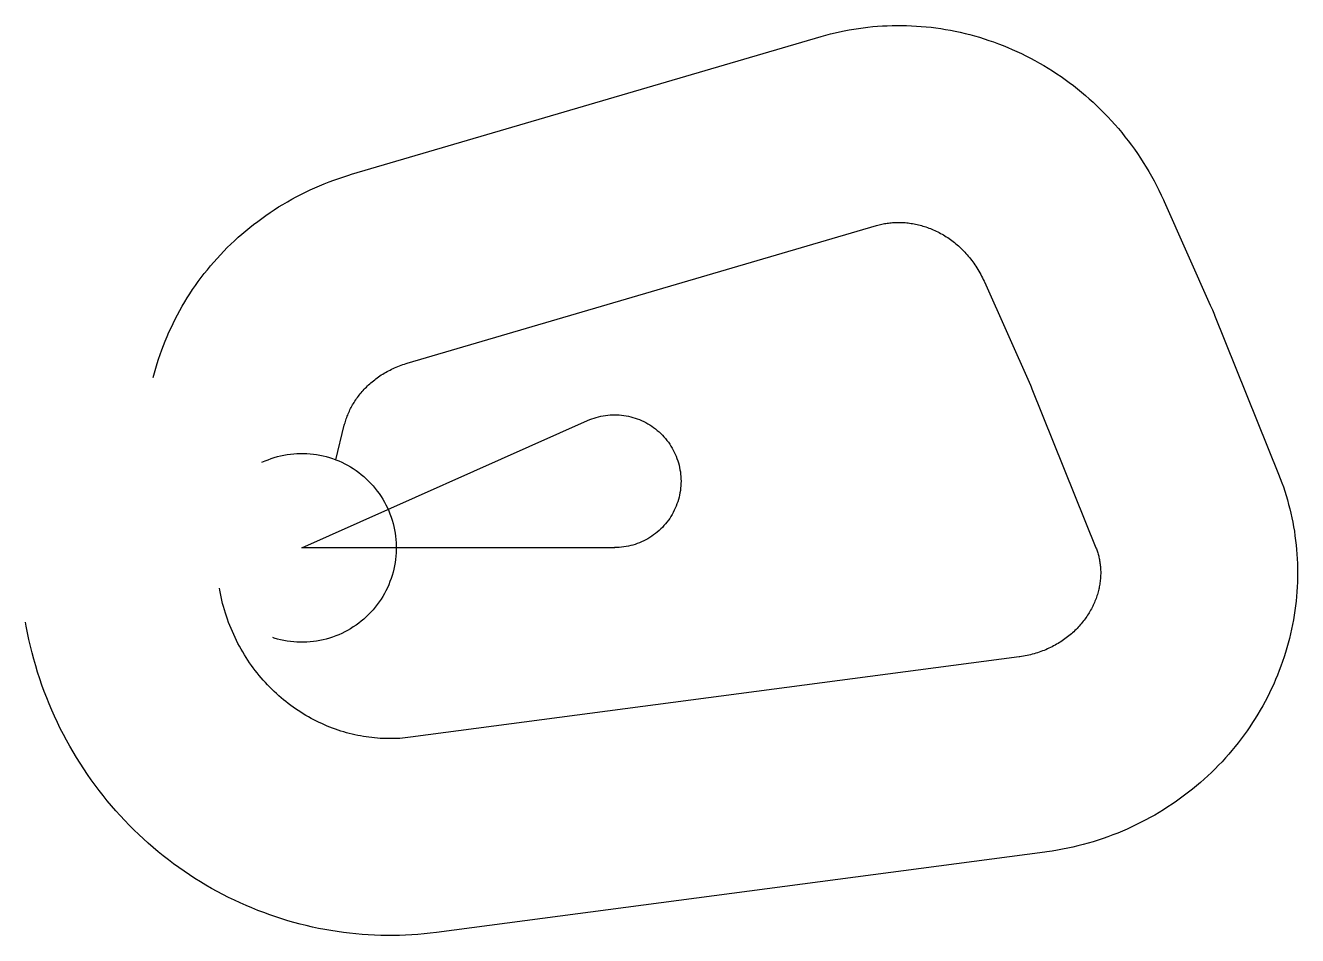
# Model space of a CAD drawing. Header units: metres. Extents: x -6459 to 23263, y -9057 to 12202.
import ezdxf

# ---------------------------------------------------------------- set-up
doc = ezdxf.new("R2010")
doc.units = ezdxf.units.M

msp = doc.modelspace()

# ---------------------------------------------------------------- linework, layer by layer
at = {"layer": 'Boundry', "color": 1}
for p, q in [((1163, 8725), (12134, 11943)), ((20148, 8086), (21224, 5671)), ((2457, 4311), (13429, 7529)), ((15946, 6215), (17021, 3800)), ((21325, 5432), (22820, 1718)), ((17058, 3714), (18553, 0)), ((790, 2058), (991, 2862)), ((16755, -2549), (2540, -4425)), ((17357, -7109), (3142, -8986))]:
    msp.add_line(p, q, dxfattribs=at)
at = {"layer": 'NorminalTrack', "color": 1}
msp.add_lwpolyline([(7308, 0), (0, 0), (6676, 2972), (6676, 2972), (6726, 2994), (6777, 3013), (6828, 3031), (6879, 3046), (6932, 3060), (6985, 3073), (7038, 3083), (7091, 3091), (7145, 3098), (7199, 3103), (7253, 3106), (7307, 3107), (7361, 3106), (7415, 3103), (7469, 3098), (7523, 3091), (7576, 3083), (7629, 3073), (7682, 3060), (7734, 3046), (7786, 3031), (7837, 3013), (7888, 2994), (7938, 2972), (7987, 2950), (8035, 2925), (8082, 2899), (8129, 2871), (8174, 2841), (8218, 2810), (8262, 2778), (8304, 2744), (8345, 2708), (8384, 2671), (8423, 2633), (8459, 2593), (8495, 2553), (8529, 2510), (8562, 2467), (8593, 2423), (8622, 2377), (8650, 2331), (8676, 2284), (8701, 2236), (8724, 2186), (8745, 2137), (8764, 2086), (8782, 2035), (8798, 1983), (8812, 1931), (8824, 1878), (8834, 1825), (8843, 1772), (8849, 1718), (8854, 1664), (8857, 1610), (8858, 1556), (8857, 1502), (8854, 1448), (8849, 1394), (8843, 1340), (8834, 1286), (8824, 1233), (8812, 1181), (8798, 1128), (8782, 1076), (8764, 1025), (8745, 975), (8724, 925), (8701, 876), (8676, 828), (8650, 780), (8622, 734), (8593, 688), (8562, 644), (8529, 601), (8495, 559), (8459, 518), (8423, 478), (8384, 440), (8345, 403), (8304, 368), (8262, 334), (8218, 301), (8174, 270), (8129, 241), (8082, 213), (8035, 186), (7987, 162), (7938, 139), (7888, 118), (7837, 98), (7786, 81), (7734, 65), (7682, 51), (7629, 39), (7576, 28), (7523, 20), (7469, 13), (7415, 9), (7361, 6), (7307, 5)], dxfattribs=at)
at = {"layer": 'WindSpiral', "color": 5}
for points in [[(12134, 11943), (12241, 11973), (12348, 12002), (12456, 12028), (12564, 12053), (12673, 12076), (12783, 12097), (12893, 12116), (13004, 12133), (13115, 12149), (13226, 12162), (13338, 12174), (13450, 12183), (13563, 12191), (13676, 12196), (13789, 12200), (13902, 12202), (14016, 12201), (14129, 12199), (14243, 12195), (14357, 12188), (14471, 12180), (14585, 12170), (14699, 12158), (14813, 12143), (14927, 12127), (15040, 12109), (15154, 12088), (15267, 12066), (15380, 12042), (15493, 12015), (15605, 11987), (15717, 11957), (15829, 11924), (15941, 11890), (16051, 11853), (16162, 11815), (16272, 11775), (16381, 11732), (16490, 11688), (16598, 11642), (16705, 11594), (16812, 11544), (16918, 11492), (17023, 11438), (17128, 11382), (17231, 11324), (17334, 11264), (17436, 11203), (17537, 11139), (17637, 11074), (17736, 11007), (17834, 10938), (17930, 10867), (18026, 10795), (18121, 10720), (18214, 10644), (18306, 10567), (18397, 10487), (18487, 10406), (18575, 10323), (18662, 10239), (18748, 10153), (18832, 10065), (18915, 9976), (18996, 9885), (19076, 9792), (19155, 9698), (19231, 9603), (19307, 9506), (19380, 9408), (19452, 9308), (19523, 9207), (19592, 9104), (19659, 9000), (19724, 8895), (19787, 8789), (19849, 8681), (19909, 8572), (19967, 8462), (20024, 8351), (20078, 8239), (20131, 8125), (20148, 8086)], [(-3471, 3980), (-3443, 4088), (-3413, 4195), (-3381, 4302), (-3347, 4409), (-3312, 4515), (-3274, 4621), (-3234, 4726), (-3193, 4830), (-3150, 4934), (-3105, 5038), (-3058, 5141), (-3009, 5243), (-2958, 5344), (-2906, 5445), (-2851, 5545), (-2795, 5644), (-2737, 5742), (-2677, 5840), (-2615, 5936), (-2552, 6032), (-2487, 6126), (-2420, 6220), (-2351, 6312), (-2281, 6404), (-2209, 6494), (-2135, 6583), (-2060, 6671), (-1983, 6758), (-1904, 6844), (-1824, 6928), (-1742, 7011), (-1659, 7093), (-1574, 7173), (-1488, 7253), (-1400, 7330), (-1310, 7406), (-1219, 7481), (-1127, 7554), (-1033, 7626), (-938, 7696), (-842, 7765), (-744, 7832), (-645, 7897), (-545, 7961), (-443, 8023), (-340, 8084), (-236, 8142), (-131, 8199), (-25, 8254), (83, 8308), (191, 8359), (301, 8409), (411, 8457), (523, 8503), (635, 8547), (749, 8590), (863, 8630), (978, 8668), (1094, 8705), (1163, 8725)], [(13429, 7529), (13458, 7537), (13488, 7545), (13518, 7553), (13548, 7560), (13578, 7566), (13609, 7572), (13640, 7577), (13671, 7582), (13703, 7586), (13735, 7590), (13767, 7594), (13799, 7596), (13832, 7598), (13864, 7600), (13897, 7601), (13930, 7602), (13963, 7602), (13997, 7601), (14030, 7600), (14064, 7598), (14098, 7595), (14132, 7592), (14166, 7589), (14200, 7584), (14234, 7579), (14269, 7574), (14303, 7568), (14338, 7561), (14372, 7553), (14407, 7545), (14442, 7537), (14476, 7527), (14511, 7517), (14546, 7506), (14580, 7495), (14615, 7483), (14649, 7470), (14684, 7457), (14718, 7443), (14752, 7428), (14787, 7413), (14821, 7397), (14855, 7380), (14888, 7363), (14922, 7345), (14956, 7326), (14989, 7307), (15022, 7287), (15055, 7266), (15088, 7245), (15120, 7223), (15152, 7200), (15184, 7177), (15216, 7153), (15247, 7128), (15279, 7103), (15309, 7077), (15340, 7050), (15370, 7023), (15400, 6995), (15429, 6966), (15458, 6937), (15487, 6907), (15515, 6877), (15543, 6846), (15570, 6814), (15597, 6782), (15624, 6749), (15650, 6715), (15675, 6681), (15700, 6647), (15725, 6611), (15749, 6576), (15772, 6539), (15795, 6502), (15818, 6465), (15840, 6427), (15861, 6388), (15881, 6349), (15901, 6310), (15921, 6270), (15940, 6229), (15946, 6215)], [(21224, 5671), (21274, 5556), (21322, 5440), (21325, 5432)], [(991, 2862), (999, 2892), (1008, 2922), (1017, 2952), (1026, 2982), (1036, 3012), (1047, 3042), (1058, 3072), (1070, 3102), (1082, 3132), (1095, 3162), (1109, 3192), (1123, 3222), (1138, 3251), (1154, 3281), (1170, 3310), (1186, 3340), (1203, 3369), (1221, 3398), (1240, 3427), (1259, 3455), (1278, 3484), (1298, 3512), (1319, 3540), (1341, 3568), (1363, 3595), (1385, 3623), (1408, 3650), (1432, 3676), (1456, 3703), (1481, 3729), (1507, 3755), (1533, 3781), (1559, 3806), (1587, 3831), (1614, 3855), (1643, 3879), (1672, 3903), (1701, 3926), (1731, 3949), (1761, 3972), (1792, 3994), (1824, 4015), (1856, 4037), (1889, 4057), (1922, 4078), (1955, 4097), (1989, 4117), (2024, 4135), (2059, 4153), (2095, 4171), (2131, 4188), (2167, 4205), (2204, 4221), (2241, 4236), (2279, 4251), (2317, 4265), (2356, 4279), (2395, 4292), (2434, 4304), (2457, 4311)], [(17021, 3800), (17039, 3758), (17057, 3717), (17058, 3714)], [(-932, 1998), (-861, 2029), (-790, 2058), (-718, 2085), (-645, 2108), (-571, 2130), (-496, 2148), (-421, 2164), (-345, 2178), (-269, 2188), (-192, 2196), (-115, 2202), (-38, 2204), (38, 2204), (115, 2202), (192, 2196), (269, 2188), (345, 2178), (421, 2164), (496, 2148), (571, 2130), (645, 2108), (718, 2085), (790, 2058), (861, 2029), (932, 1998), (1001, 1964), (1069, 1928), (1136, 1890), (1201, 1849), (1265, 1806), (1327, 1761), (1387, 1713), (1446, 1664), (1504, 1612), (1559, 1559), (1612, 1504), (1664, 1446), (1713, 1387), (1761, 1327), (1806, 1265), (1849, 1201), (1890, 1136), (1928, 1069), (1964, 1001), (1998, 932), (2029, 861), (2058, 790), (2085, 718), (2108, 645), (2130, 571), (2148, 496), (2164, 421), (2178, 345), (2188, 269), (2196, 192), (2202, 115), (2204, 38), (2204, -38), (2202, -115), (2196, -192), (2188, -269), (2178, -345), (2164, -421), (2148, -496), (2130, -571), (2108, -645), (2085, -718), (2058, -790), (2029, -861), (1998, -932), (1964, -1001), (1928, -1069), (1890, -1136), (1849, -1201), (1806, -1265), (1761, -1327), (1713, -1387), (1664, -1446), (1612, -1504), (1559, -1559), (1504, -1612), (1446, -1664), (1387, -1713), (1327, -1761), (1265, -1806), (1201, -1849), (1136, -1890), (1069, -1928), (1001, -1964), (932, -1998), (861, -2029), (790, -2058), (718, -2085), (645, -2108), (571, -2130), (496, -2148), (421, -2164), (345, -2178), (269, -2188), (192, -2196), (115, -2202), (38, -2204), (-38, -2204), (-115, -2202), (-192, -2196), (-269, -2188), (-345, -2178), (-421, -2164), (-496, -2148), (-571, -2130), (-645, -2108), (-681, -2097)], [(22820, 1718), (22859, 1620), (22896, 1521), (22931, 1421), (22964, 1321), (22996, 1220), (23026, 1118), (23055, 1015), (23081, 911), (23106, 808), (23129, 703), (23151, 598), (23170, 492), (23188, 386), (23203, 279), (23217, 172), (23230, 65), (23240, -43), (23248, -151), (23255, -259), (23259, -368), (23262, -477), (23263, -586), (23262, -696), (23259, -805), (23254, -915), (23247, -1025), (23238, -1134), (23228, -1244), (23215, -1354), (23200, -1463), (23184, -1573), (23165, -1682), (23145, -1791), (23123, -1901), (23099, -2009), (23072, -2118), (23044, -2226), (23014, -2334), (22982, -2442), (22948, -2549), (22912, -2655), (22875, -2762), (22835, -2867), (22794, -2972), (22750, -3077), (22705, -3181), (22657, -3284), (22608, -3387), (22557, -3489), (22505, -3590), (22450, -3690), (22393, -3790), (22335, -3889), (22275, -3986), (22213, -4083), (22149, -4179), (22084, -4274), (22017, -4368), (21948, -4461), (21877, -4553), (21805, -4644), (21731, -4734), (21655, -4822), (21578, -4909), (21499, -4995), (21418, -5080), (21336, -5163), (21252, -5246), (21167, -5326), (21080, -5406), (20992, -5484), (20902, -5560), (20811, -5635), (20718, -5709), (20624, -5781), (20528, -5851), (20431, -5920), (20333, -5988), (20234, -6053), (20133, -6117), (20031, -6180), (19928, -6241), (19823, -6299), (19718, -6357), (19611, -6412), (19503, -6466), (19394, -6518), (19284, -6568), (19173, -6616), (19061, -6662), (18948, -6706), (18834, -6749), (18719, -6789), (18604, -6828), (18487, -6864), (18370, -6899), (18252, -6931), (18133, -6962), (18014, -6991), (17894, -7017), (17773, -7041), (17652, -7064), (17530, -7084), (17408, -7102), (17357, -7109)], [(18553, 0), (18563, -23), (18571, -47), (18580, -71), (18588, -96), (18596, -120), (18603, -145), (18610, -171), (18617, -196), (18623, -222), (18629, -248), (18634, -275), (18639, -301), (18643, -328), (18647, -356), (18651, -383), (18654, -411), (18657, -439), (18659, -467), (18661, -495), (18662, -524), (18663, -552), (18663, -581), (18663, -610), (18662, -640), (18660, -669), (18659, -698), (18656, -728), (18653, -758), (18650, -788), (18646, -818), (18641, -848), (18636, -878), (18631, -909), (18624, -939), (18618, -969), (18610, -1000), (18602, -1031), (18594, -1061), (18585, -1092), (18575, -1122), (18565, -1153), (18554, -1183), (18542, -1214), (18530, -1244), (18518, -1275), (18505, -1305), (18491, -1336), (18476, -1366), (18461, -1396), (18445, -1426), (18429, -1456), (18412, -1485), (18395, -1515), (18377, -1544), (18358, -1574), (18339, -1603), (18319, -1632), (18298, -1660), (18277, -1689), (18256, -1717), (18233, -1745), (18210, -1773), (18187, -1800), (18163, -1827), (18138, -1854), (18113, -1881), (18087, -1907), (18061, -1933), (18034, -1959), (18006, -1984), (17978, -2009), (17949, -2033), (17920, -2057), (17890, -2081), (17860, -2104), (17829, -2127), (17797, -2149), (17765, -2171), (17733, -2193), (17700, -2214), (17666, -2234), (17632, -2254), (17598, -2274), (17563, -2293), (17527, -2311), (17491, -2329), (17455, -2346), (17418, -2363), (17380, -2379), (17342, -2395), (17304, -2410), (17266, -2424), (17227, -2438), (17187, -2451), (17147, -2464), (17107, -2476), (17066, -2487), (17025, -2497), (16984, -2507), (16942, -2516), (16900, -2525), (16858, -2533), (16815, -2540), (16773, -2546), (16755, -2549)], [(2540, -4425), (2476, -4433), (2413, -4440), (2349, -4445), (2285, -4450), (2220, -4453), (2156, -4456), (2091, -4457), (2026, -4457), (1961, -4456), (1896, -4453), (1830, -4450), (1765, -4445), (1699, -4440), (1633, -4433), (1568, -4425), (1502, -4416), (1436, -4405), (1371, -4394), (1305, -4381), (1239, -4367), (1174, -4352), (1108, -4336), (1043, -4318), (978, -4299), (913, -4280), (848, -4258), (783, -4236), (719, -4213), (655, -4188), (591, -4162), (527, -4136), (464, -4107), (401, -4078), (339, -4048), (277, -4016), (215, -3983), (154, -3949), (93, -3914), (32, -3878), (-28, -3840), (-87, -3802), (-146, -3762), (-204, -3721), (-262, -3680), (-319, -3637), (-376, -3592), (-431, -3547), (-487, -3501), (-541, -3454), (-595, -3405), (-648, -3356), (-700, -3305), (-752, -3254), (-803, -3201), (-853, -3148), (-902, -3093), (-950, -3037), (-998, -2981), (-1044, -2923), (-1090, -2865), (-1135, -2806), (-1178, -2745), (-1221, -2684), (-1263, -2622), (-1304, -2559), (-1344, -2496), (-1383, -2431), (-1421, -2366), (-1457, -2299), (-1493, -2232), (-1528, -2164), (-1561, -2096), (-1593, -2027), (-1625, -1957), (-1655, -1886), (-1683, -1815), (-1711, -1743), (-1738, -1670), (-1763, -1597), (-1787, -1523), (-1810, -1448), (-1831, -1373), (-1851, -1298), (-1870, -1222), (-1888, -1145), (-1905, -1068), (-1920, -991), (-1928, -945)], [(3142, -8986), (2999, -9003), (2855, -9018), (2711, -9031), (2567, -9041), (2423, -9049), (2278, -9054), (2133, -9057), (1988, -9057), (1842, -9054), (1697, -9049), (1551, -9041), (1406, -9031), (1260, -9019), (1114, -9003), (969, -8986), (824, -8965), (679, -8942), (534, -8917), (389, -8889), (245, -8858), (101, -8825), (-42, -8789), (-185, -8751), (-327, -8710), (-469, -8667), (-610, -8621), (-751, -8573), (-891, -8522), (-1030, -8469), (-1168, -8413), (-1305, -8355), (-1442, -8294), (-1578, -8231), (-1712, -8165), (-1846, -8097), (-1979, -8027), (-2110, -7954), (-2241, -7878), (-2370, -7801), (-2498, -7721), (-2625, -7639), (-2750, -7554), (-2874, -7467), (-2997, -7378), (-3118, -7287), (-3238, -7193), (-3356, -7098), (-3473, -7000), (-3588, -6900), (-3701, -6798), (-3813, -6694), (-3923, -6587), (-4032, -6479), (-4138, -6369), (-4243, -6256), (-4346, -6142), (-4447, -6026), (-4546, -5908), (-4643, -5788), (-4738, -5667), (-4831, -5543), (-4922, -5418), (-5011, -5291), (-5098, -5163), (-5183, -5032), (-5265, -4900), (-5345, -4767), (-5423, -4632), (-5499, -4496), (-5573, -4358), (-5644, -4218), (-5712, -4078), (-5779, -3936), (-5842, -3792), (-5904, -3648), (-5963, -3502), (-6019, -3355), (-6073, -3207), (-6125, -3058), (-6174, -2908), (-6220, -2756), (-6263, -2604), (-6305, -2451), (-6343, -2297), (-6379, -2143), (-6412, -1987), (-6442, -1831), (-6459, -1739)]]:
    msp.add_lwpolyline(points, dxfattribs=at)

doc.saveas('drawing.dxf')
